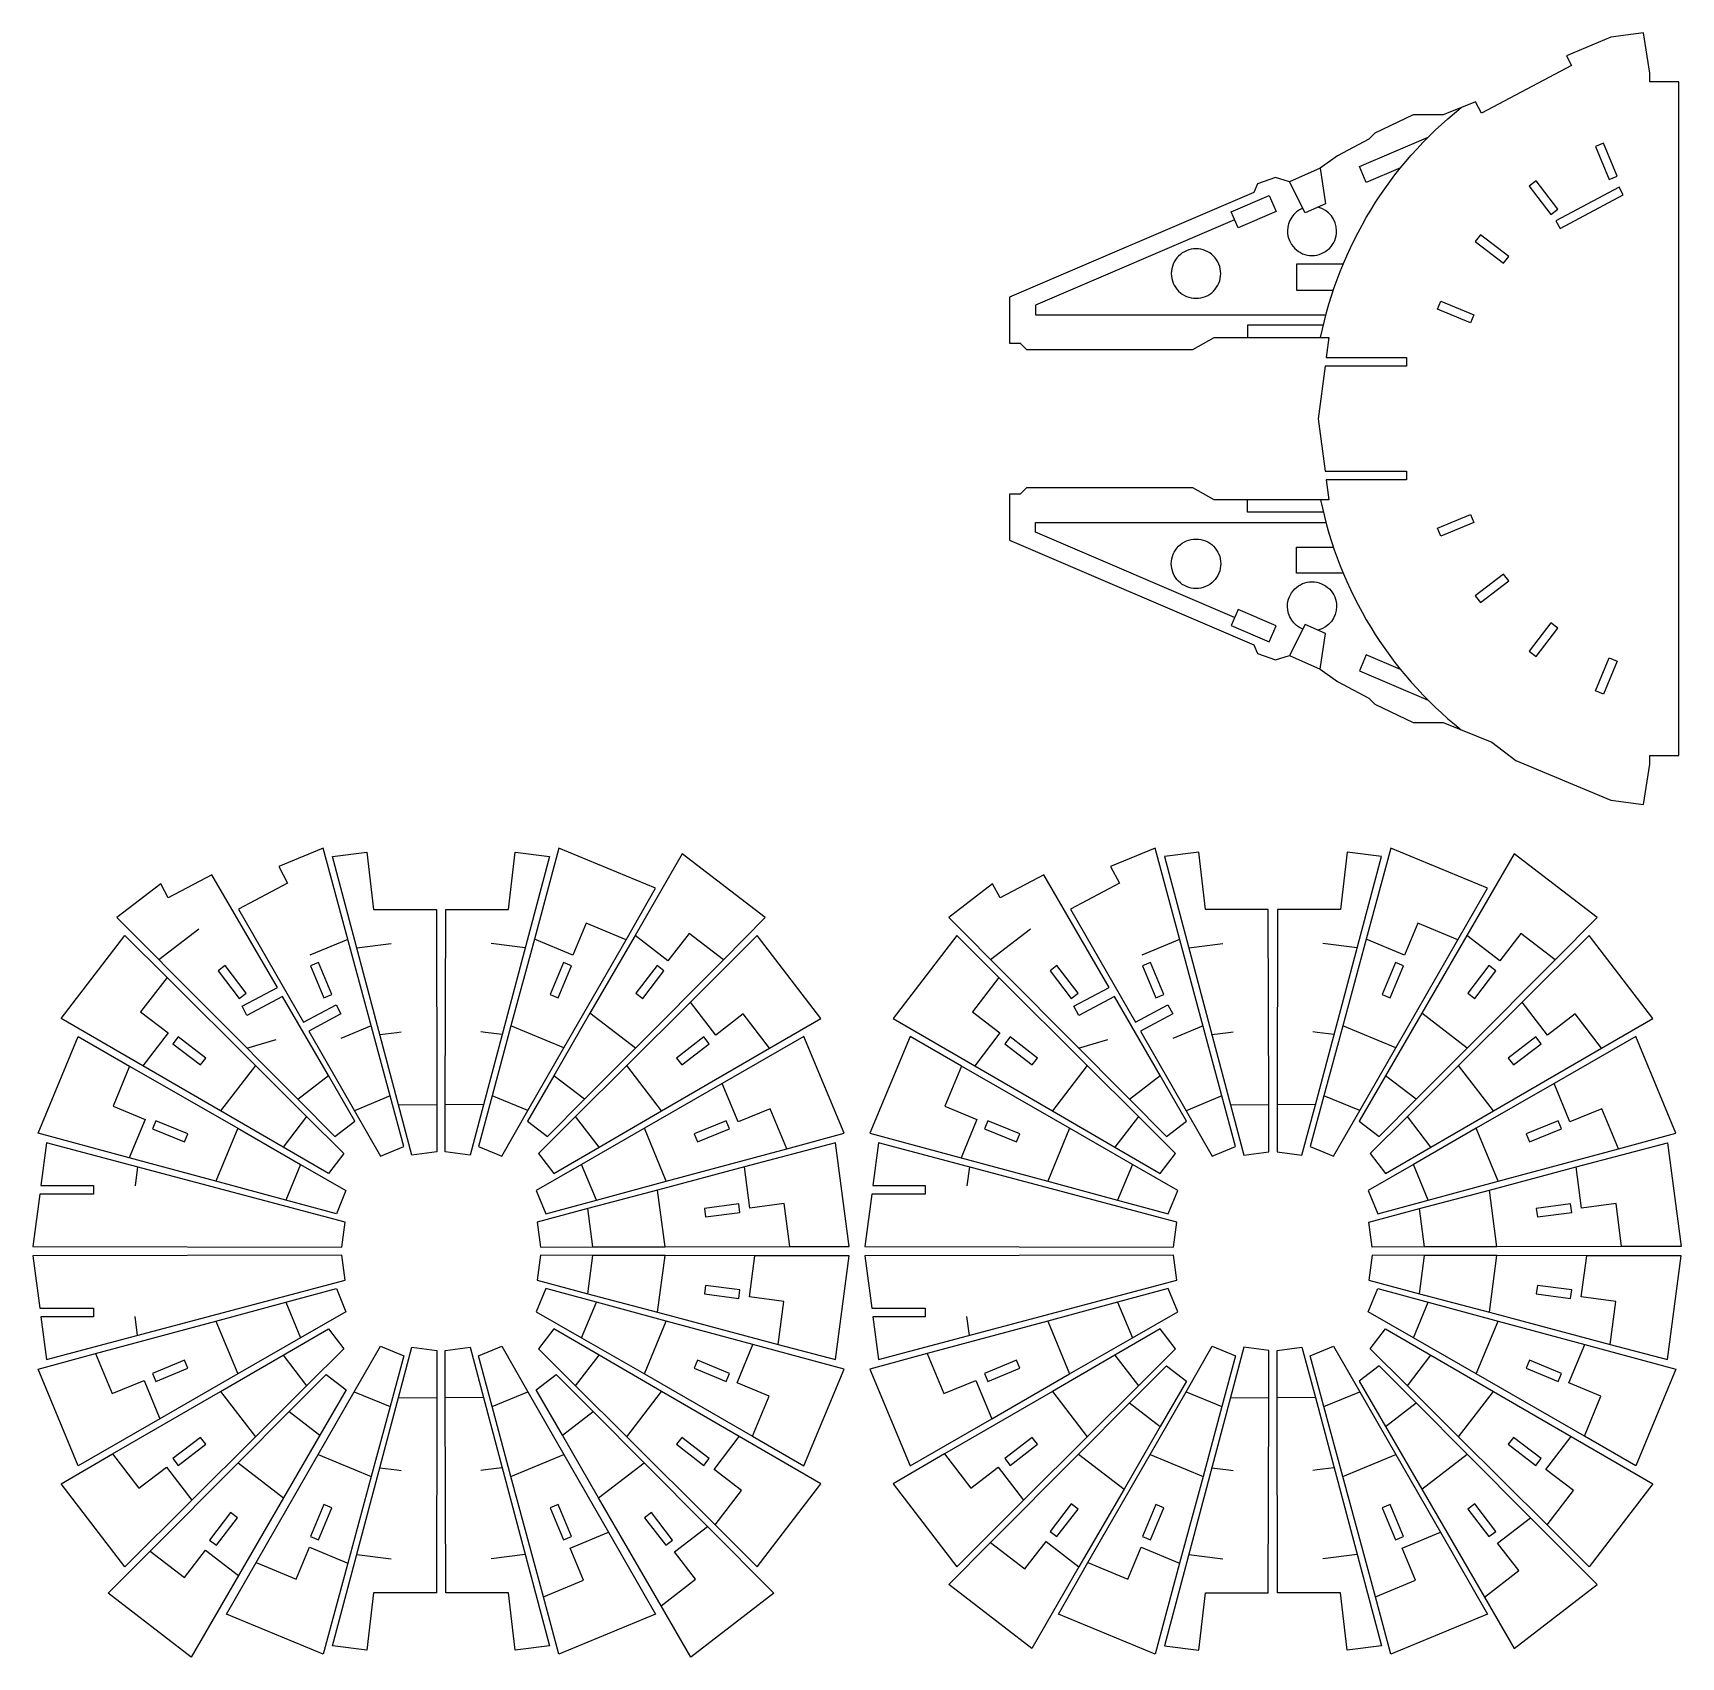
# Model space of a CAD drawing. Extents: x -120 to 0, y 0 to 48.
# Drawn here: x -119.74 to -72.19, y 0.28 to 47.13 of the extents above; entities that cross this region are included whole.
import ezdxf

# ---------------------------------------------------------------- set-up
doc = ezdxf.new("R2010")
doc.units = 0
doc.header["$MEASUREMENT"] = 0
doc.layers.add('CUT', color=18, linetype='CONTINUOUS')
doc.layers.add('ENGRAVE', color=1, linetype='CONTINUOUS')

msp = doc.modelspace()

# ---------------------------------------------------------------- linework, layer by layer
at = {"layer": 'CUT'}
for points in [[(-91.566, 32.494), (-84.517, 29.479), (-84.411, 29.23), (-83.891, 29.041), (-83.491, 29.164), (-82.599, 28.778), (-82.101, 28.416), (-81.199, 27.938), (-81.027, 27.762), (-79.914, 27.236), (-79.053, 27.236), (-77.651, 26.665), (-76.961, 26.136), (-74.214, 24.998), (-73.27, 24.874), (-73.087, 26.034), (-73.087, 26.284), (-72.25, 26.284), (-72.25, 45.716), (-73.087, 45.716), (-73.087, 45.966), (-73.27, 47.126), (-74.214, 47.002), (-75.498, 46.47), (-75.349, 46.191), (-77.945, 44.811), (-78.122, 45.143), (-79.053, 44.764), (-79.914, 44.764), (-81.027, 44.238), (-81.199, 44.062), (-82.101, 43.584), (-82.599, 43.222), (-83.491, 42.836), (-83.891, 42.959), (-84.411, 42.77), (-84.517, 42.521), (-91.566, 39.506), (-91.566, 38.178), (-91.258, 38.178), (-91.074, 37.993), (-86.276, 37.993), (-85.66, 38.338), (-82.348, 38.338), (-82.424, 37.763), (-80.108, 37.763), (-80.108, 37.513), (-82.457, 37.513), (-82.656, 36), (-82.457, 34.485), (-80.108, 34.485), (-80.108, 34.237), (-82.424, 34.237), (-82.348, 33.662), (-85.66, 33.662), (-86.276, 34.007), (-91.074, 34.007), (-91.258, 33.822), (-91.566, 33.822)], [(-74.654, 43.854), (-74.261, 42.904), (-74.03, 42.999), (-74.423, 43.949)], [(-76.571, 42.709), (-75.945, 41.893), (-75.747, 42.046), (-76.373, 42.861)], [(-75.68, 41.485), (-73.859, 42.453), (-73.976, 42.674), (-75.798, 41.705)], [(-78.127, 41.107), (-77.311, 40.481), (-77.159, 40.68), (-77.975, 41.306)], [(-78.265, 38.764), (-79.215, 39.157), (-79.119, 39.388), (-78.17, 38.995)], [(-78.265, 33.236), (-78.17, 33.005), (-79.119, 32.612), (-79.215, 32.843)], [(-78.127, 30.893), (-77.975, 30.694), (-77.159, 31.32), (-77.311, 31.519)], [(-76.571, 29.291), (-76.373, 29.139), (-75.747, 29.954), (-75.945, 30.107)], [(-74.654, 28.146), (-74.261, 29.096), (-74.03, 29.001), (-74.423, 28.051)], [(-113.809, 21.852), (-111.933, 18.589), (-110.995, 19.089), (-110.856, 18.828), (-111.785, 18.332), (-110.466, 16.037), (-109.714, 14.729), (-109.043, 15.007), (-109.436, 16.463), (-111.366, 23.61), (-112.649, 23.079), (-112.396, 22.605)], [(-108.804, 14.755), (-109.191, 16.21), (-111.094, 23.366), (-110.105, 23.496), (-109.914, 21.844), (-108.098, 21.841), (-108.087, 16.212), (-108.084, 14.849)], [(-107.846, 14.849), (-107.843, 16.212), (-107.832, 21.841), (-106.016, 21.844), (-105.825, 23.496), (-104.836, 23.366), (-106.738, 16.21), (-107.126, 14.755)], [(-106.886, 15.007), (-106.215, 14.729), (-105.461, 16.041), (-104.422, 17.85), (-102.628, 20.97), (-101.775, 22.455), (-104.564, 23.61), (-105.273, 20.983), (-105.948, 18.482), (-106.492, 16.468)], [(-105.475, 15.735), (-104.899, 15.293), (-103.831, 16.365), (-102.359, 17.843), (-99.819, 20.392), (-98.61, 21.606), (-101.005, 23.444), (-102.37, 21.09), (-103.67, 18.849), (-104.716, 17.044)], [(-89.809, 21.852), (-87.933, 18.589), (-86.995, 19.089), (-86.856, 18.828), (-87.785, 18.332), (-86.466, 16.037), (-85.714, 14.729), (-85.043, 15.007), (-85.436, 16.463), (-87.366, 23.61), (-88.649, 23.079), (-88.396, 22.605)], [(-84.804, 14.755), (-84.084, 14.849), (-84.087, 16.212), (-84.098, 21.841), (-85.914, 21.844), (-86.105, 23.496), (-87.094, 23.366), (-85.191, 16.21)], [(-83.846, 14.849), (-83.126, 14.755), (-82.738, 16.21), (-80.836, 23.366), (-81.825, 23.496), (-82.016, 21.844), (-83.832, 21.841), (-83.843, 16.212)], [(-82.886, 15.007), (-82.215, 14.729), (-81.461, 16.041), (-80.422, 17.85), (-78.628, 20.97), (-77.775, 22.455), (-80.564, 23.61), (-81.273, 20.983), (-81.948, 18.482), (-82.492, 16.468)], [(-81.475, 15.735), (-80.899, 15.293), (-79.831, 16.365), (-78.359, 17.843), (-75.819, 20.392), (-74.61, 21.606), (-77.005, 23.444), (-78.37, 21.09), (-79.67, 18.849), (-80.716, 17.044)], [(-117.32, 21.606), (-112.102, 16.368), (-111.031, 15.293), (-110.455, 15.735), (-111.216, 17.048), (-112.539, 19.329), (-113.566, 18.786), (-113.705, 19.048), (-112.688, 19.586), (-114.576, 22.842), (-115.839, 22.175), (-116.052, 22.578)], [(-93.32, 21.606), (-88.102, 16.368), (-87.031, 15.293), (-86.455, 15.735), (-87.216, 17.048), (-88.539, 19.329), (-89.566, 18.786), (-89.705, 19.048), (-88.688, 19.586), (-90.576, 22.842), (-91.839, 22.175), (-92.052, 22.578)], [(-118.924, 18.695), (-117.086, 21.09), (-115.872, 19.881), (-113.323, 17.341), (-111.845, 15.869), (-110.773, 14.801), (-111.215, 14.225), (-112.524, 14.984), (-114.329, 16.03), (-116.57, 17.33)], [(-105.157, 14.801), (-104.715, 14.225), (-103.406, 14.984), (-101.601, 16.03), (-98.488, 17.836), (-97.006, 18.695), (-98.844, 21.09), (-100.772, 19.169), (-102.607, 17.341), (-104.085, 15.869)], [(-94.924, 18.695), (-92.57, 17.33), (-90.329, 16.03), (-88.524, 14.984), (-87.215, 14.225), (-86.773, 14.801), (-87.845, 15.869), (-89.323, 17.341), (-91.872, 19.881), (-93.086, 21.09)], [(-81.157, 14.801), (-80.715, 14.225), (-79.406, 14.984), (-77.601, 16.03), (-74.488, 17.836), (-73.006, 18.695), (-74.844, 21.09), (-76.772, 19.169), (-78.607, 17.341), (-80.085, 15.869)], [(-113.786, 19.275), (-113.588, 19.427), (-114.197, 20.221), (-114.395, 20.068)], [(-111.114, 19.385), (-111.497, 20.309), (-111.728, 20.213), (-111.345, 19.289)], [(-104.815, 19.385), (-104.585, 19.289), (-104.202, 20.213), (-104.433, 20.309)], [(-102.342, 19.427), (-102.144, 19.275), (-101.535, 20.068), (-101.733, 20.221)], [(-90.395, 20.068), (-89.786, 19.275), (-89.588, 19.427), (-90.197, 20.221)], [(-87.114, 19.385), (-87.497, 20.309), (-87.728, 20.213), (-87.345, 19.289)], [(-80.433, 20.309), (-80.815, 19.385), (-80.585, 19.289), (-80.202, 20.213)], [(-78.342, 19.427), (-78.144, 19.275), (-77.535, 20.068), (-77.733, 20.221)], [(-119.59, 15.386), (-118.435, 18.175), (-116.95, 17.322), (-113.83, 15.528), (-112.021, 14.489), (-110.709, 13.735), (-110.987, 13.064), (-112.448, 13.458), (-114.462, 14.002), (-116.963, 14.677)], [(-114.907, 17.358), (-114.755, 17.556), (-115.548, 18.165), (-115.701, 17.967)], [(-104.942, 13.064), (-103.482, 13.458), (-101.468, 14.002), (-97.993, 14.94), (-96.34, 15.386), (-97.495, 18.175), (-99.854, 16.819), (-102.1, 15.528), (-103.909, 14.489), (-105.22, 13.735)], [(-101.175, 17.556), (-101.023, 17.358), (-100.229, 17.967), (-100.381, 18.165)], [(-95.59, 15.386), (-92.963, 14.677), (-90.462, 14.002), (-88.448, 13.458), (-86.987, 13.064), (-86.709, 13.735), (-88.021, 14.489), (-89.83, 15.528), (-92.95, 17.322), (-94.435, 18.175)], [(-91.701, 17.967), (-90.907, 17.358), (-90.755, 17.556), (-91.548, 18.165)], [(-80.942, 13.064), (-79.482, 13.458), (-77.468, 14.002), (-73.993, 14.94), (-72.34, 15.386), (-73.495, 18.175), (-75.854, 16.819), (-78.1, 15.528), (-79.909, 14.489), (-81.22, 13.735)], [(-77.175, 17.556), (-77.023, 17.358), (-76.229, 17.967), (-76.381, 18.165)], [(-115.365, 15.134), (-115.269, 15.365), (-116.193, 15.748), (-116.289, 15.517)], [(-100.565, 15.134), (-99.641, 15.517), (-99.737, 15.748), (-100.661, 15.365)], [(-92.289, 15.517), (-91.365, 15.134), (-91.269, 15.365), (-92.193, 15.748)], [(-75.737, 15.748), (-76.661, 15.365), (-76.565, 15.134), (-75.641, 15.517)], [(-119.74, 12.121), (-110.829, 12.104), (-110.734, 12.824), (-119.346, 15.114), (-119.509, 13.879), (-117.996, 13.876), (-117.996, 13.626), (-119.541, 13.631)], [(-105.101, 12.104), (-103.588, 12.107), (-101.502, 12.111), (-97.903, 12.118), (-96.19, 12.121), (-96.584, 15.114), (-99.214, 14.415), (-101.717, 13.749), (-103.733, 13.213), (-105.195, 12.824)], [(-95.74, 12.121), (-86.829, 12.104), (-86.734, 12.824), (-95.346, 15.114), (-95.509, 13.879), (-93.996, 13.876), (-93.996, 13.626), (-95.541, 13.631)], [(-81.101, 12.104), (-81.195, 12.824), (-79.733, 13.213), (-77.717, 13.749), (-75.214, 14.415), (-72.584, 15.114), (-72.19, 12.121), (-73.903, 12.118), (-77.502, 12.111), (-79.588, 12.107)], [(-100.336, 12.972), (-99.345, 13.102), (-99.378, 13.35), (-100.369, 13.22)], [(-75.378, 13.35), (-76.369, 13.22), (-76.336, 12.972), (-75.345, 13.102)], [(-119.346, 8.856), (-110.734, 11.146), (-110.829, 11.866), (-119.74, 11.849), (-119.541, 10.339), (-117.996, 10.344), (-117.996, 10.094), (-119.509, 10.091)], [(-105.195, 11.146), (-103.733, 10.757), (-101.717, 10.221), (-98.239, 9.296), (-96.584, 8.856), (-96.19, 11.849), (-98.911, 11.854), (-101.502, 11.859), (-103.588, 11.863), (-105.101, 11.866)], [(-95.346, 8.856), (-86.734, 11.146), (-86.829, 11.866), (-95.74, 11.849), (-95.541, 10.339), (-93.996, 10.344), (-93.996, 10.094), (-95.509, 10.091)], [(-81.195, 11.146), (-79.733, 10.757), (-77.717, 10.221), (-74.239, 9.296), (-72.584, 8.856), (-72.19, 11.849), (-74.911, 11.854), (-77.502, 11.859), (-79.588, 11.863), (-81.101, 11.866)], [(-100.369, 10.75), (-99.378, 10.62), (-99.345, 10.868), (-100.336, 10.998)], [(-75.345, 10.868), (-76.336, 10.998), (-76.369, 10.75), (-75.378, 10.62)], [(-118.435, 5.795), (-119.59, 8.584), (-117.937, 9.03), (-114.462, 9.968), (-112.448, 10.512), (-110.987, 10.906), (-110.709, 10.235), (-112.021, 9.481), (-113.83, 8.442), (-116.076, 7.151)], [(-105.22, 10.235), (-103.909, 9.481), (-102.1, 8.442), (-98.98, 6.648), (-97.495, 5.795), (-96.34, 8.584), (-98.967, 9.293), (-101.468, 9.968), (-103.482, 10.512), (-104.942, 10.906)], [(-94.435, 5.795), (-92.076, 7.151), (-89.83, 8.442), (-88.021, 9.481), (-86.709, 10.235), (-86.987, 10.906), (-88.448, 10.512), (-90.462, 9.968), (-93.937, 9.03), (-95.59, 8.584)], [(-81.22, 10.235), (-80.942, 10.906), (-79.482, 10.512), (-77.468, 9.968), (-74.967, 9.293), (-72.34, 8.584), (-73.495, 5.795), (-74.98, 6.648), (-78.1, 8.442), (-79.909, 9.481)], [(-118.924, 5.275), (-117.442, 6.134), (-114.329, 7.94), (-112.524, 8.986), (-111.215, 9.745), (-110.773, 9.169), (-111.845, 8.101), (-113.323, 6.629), (-115.158, 4.8), (-117.086, 2.88)], [(-105.157, 9.169), (-104.085, 8.101), (-102.607, 6.629), (-100.057, 4.089), (-98.844, 2.88), (-97.006, 5.275), (-99.36, 6.64), (-101.601, 7.94), (-103.406, 8.986), (-104.715, 9.745)], [(-94.924, 5.275), (-93.086, 2.88), (-91.158, 4.8), (-89.323, 6.629), (-87.845, 8.101), (-86.773, 9.169), (-87.215, 9.745), (-88.524, 8.986), (-90.329, 7.94), (-93.442, 6.134)], [(-81.157, 9.169), (-80.715, 9.745), (-79.406, 8.986), (-77.601, 7.94), (-75.36, 6.64), (-73.006, 5.275), (-74.844, 2.88), (-76.057, 4.089), (-78.607, 6.629), (-80.085, 8.101)], [(-114.155, 1.515), (-113.302, 3), (-111.508, 6.12), (-110.468, 7.929), (-109.714, 9.24), (-109.043, 8.963), (-109.438, 7.502), (-109.982, 5.488), (-110.657, 2.987), (-111.366, 0.36)], [(-111.094, 0.604), (-109.191, 7.76), (-108.804, 9.215), (-108.084, 9.121), (-108.087, 7.758), (-108.098, 2.129), (-109.914, 2.126), (-110.105, 0.474)], [(-107.832, 2.129), (-107.843, 7.758), (-107.846, 9.121), (-107.126, 9.215), (-106.738, 7.76), (-104.836, 0.604), (-105.825, 0.474), (-106.016, 2.126)], [(-104.564, 0.36), (-105.01, 2.013), (-105.948, 5.488), (-106.492, 7.502), (-106.886, 8.963), (-106.215, 9.24), (-105.461, 7.929), (-104.422, 6.12), (-103.131, 3.874), (-101.775, 1.515)], [(-90.155, 1.515), (-89.302, 3), (-87.508, 6.12), (-86.468, 7.929), (-85.714, 9.24), (-85.043, 8.963), (-85.438, 7.502), (-85.982, 5.488), (-86.657, 2.987), (-87.366, 0.36)], [(-87.094, 0.604), (-86.105, 0.474), (-85.914, 2.126), (-84.098, 2.129), (-84.087, 7.758), (-84.084, 9.121), (-84.804, 9.215), (-85.191, 7.76)], [(-83.832, 2.129), (-83.843, 7.758), (-83.846, 9.121), (-83.126, 9.215), (-82.738, 7.76), (-80.836, 0.604), (-81.825, 0.474), (-82.016, 2.126)], [(-80.564, 0.36), (-81.01, 2.013), (-81.948, 5.488), (-82.492, 7.502), (-82.886, 8.963), (-82.215, 9.24), (-81.461, 7.929), (-80.422, 6.12), (-79.131, 3.874), (-77.775, 1.515)], [(-115.269, 8.605), (-115.365, 8.836), (-116.289, 8.453), (-116.193, 8.222)], [(-100.661, 8.605), (-99.737, 8.222), (-99.641, 8.453), (-100.565, 8.836)], [(-93.32, 2.364), (-92.111, 3.578), (-89.571, 6.127), (-88.099, 7.605), (-87.031, 8.677), (-86.455, 8.235), (-87.214, 6.926), (-88.26, 5.121), (-89.56, 2.88), (-90.925, 0.526)], [(-92.193, 8.222), (-91.269, 8.605), (-91.365, 8.836), (-92.289, 8.453)], [(-81.475, 8.235), (-80.716, 6.926), (-79.67, 5.121), (-77.864, 2.008), (-77.005, 0.526), (-74.61, 2.364), (-76.53, 4.292), (-78.359, 6.127), (-79.831, 7.605), (-80.899, 8.677)], [(-76.661, 8.605), (-75.737, 8.222), (-75.641, 8.453), (-76.565, 8.836)], [(-117.57, 2.114), (-116.361, 3.328), (-113.821, 5.877), (-112.349, 7.355), (-111.281, 8.427), (-110.705, 7.985), (-111.464, 6.676), (-112.51, 4.871), (-113.81, 2.63), (-115.175, 0.276)], [(-105.225, 7.985), (-104.649, 8.427), (-103.581, 7.355), (-102.109, 5.877), (-100.28, 4.042), (-98.36, 2.114), (-100.755, 0.276), (-101.614, 1.758), (-103.42, 4.871), (-104.466, 6.676)], [(-114.907, 6.612), (-115.701, 6.003), (-115.548, 5.805), (-114.755, 6.414)], [(-101.175, 6.414), (-100.381, 5.805), (-100.229, 6.003), (-101.023, 6.612)], [(-90.907, 6.612), (-91.701, 6.003), (-91.548, 5.805), (-90.755, 6.414)], [(-76.229, 6.003), (-77.023, 6.612), (-77.175, 6.414), (-76.381, 5.805)], [(-114.036, 4.445), (-114.645, 3.651), (-114.447, 3.499), (-113.838, 4.293)], [(-111.345, 4.681), (-111.728, 3.757), (-111.497, 3.661), (-111.114, 4.585)], [(-104.815, 4.585), (-104.433, 3.661), (-104.202, 3.757), (-104.585, 4.681)], [(-102.092, 4.293), (-101.483, 3.499), (-101.285, 3.651), (-101.894, 4.445)], [(-90.197, 3.749), (-89.588, 4.543), (-89.786, 4.695), (-90.395, 3.901)], [(-87.497, 3.661), (-87.114, 4.585), (-87.345, 4.681), (-87.728, 3.757)], [(-80.433, 3.661), (-80.202, 3.757), (-80.585, 4.681), (-80.815, 4.585)], [(-77.535, 3.901), (-78.144, 4.695), (-78.342, 4.543), (-77.733, 3.749)]]:
    msp.add_lwpolyline(points, close=True, dxfattribs=at)
for points in [[(-86.183, 40.899, 0.414214), (-86.897, 40.186, 0.414214), (-86.183, 39.472, 0.414214), (-85.47, 40.186, 0.414214)], [(-86.183, 31.101, -0.414214), (-86.897, 31.814, -0.414214), (-86.183, 32.528, -0.414214), (-85.47, 31.814, -0.414214)]]:
    msp.add_lwpolyline(points, format="xyb", close=True, dxfattribs=at)
at = {"layer": 'ENGRAVE'}
for points in [[(-82.589, 38.338, -0.175706), (-78.534, 44.975)], [(-83.102, 42.071, 0.305654), (-83.545, 41.414, 0.414214), (-82.836, 40.706, 0.414214), (-82.128, 41.414, 0.344622), (-82.666, 42.102)], [(-82.589, 33.662, 0.175706), (-78.534, 27.025)], [(-83.102, 29.929, -0.305654), (-83.545, 30.586, -0.414214), (-82.836, 31.294, -0.414214), (-82.128, 30.586, -0.344622), (-82.666, 29.898)]]:
    msp.add_lwpolyline(points, format="xyb", dxfattribs=at)
for points in [[(-80.283, 43.235), (-81.275, 42.811), (-81.471, 43.274), (-79.485, 44.123)], [(-82.599, 43.222), (-82.451, 42.201), (-83.032, 41.934), (-83.491, 42.836)], [(-85.069, 41.733), (-90.816, 39.276), (-90.816, 38.993), (-82.435, 38.993)], [(-83.285, 40.457), (-83.285, 39.707), (-82.22, 39.707)], [(-81.938, 40.457), (-83.285, 40.457)], [(-82.509, 38.699), (-84.7, 38.699), (-84.7, 38.338)], [(-82.509, 33.301), (-84.7, 33.301), (-84.7, 33.662)], [(-85.069, 30.267), (-90.816, 32.724), (-90.816, 33.007), (-82.435, 33.007)], [(-83.285, 31.543), (-83.285, 32.293), (-82.22, 32.293)], [(-81.938, 31.543), (-83.285, 31.543)], [(-82.599, 28.778), (-82.451, 29.799), (-83.032, 30.066), (-83.491, 29.164)], [(-80.283, 28.765), (-81.275, 29.189), (-81.471, 28.726), (-79.485, 27.877)], [(-102.628, 20.97), (-103.783, 21.448), (-104.166, 20.524), (-105.273, 20.983)], [(-78.628, 20.97), (-79.783, 21.448), (-80.166, 20.524), (-81.273, 20.983)], [(-116.112, 20.394), (-114.958, 21.28)], [(-110.656, 20.98), (-111.751, 20.527)], [(-99.819, 20.392), (-100.81, 21.153), (-101.419, 20.36), (-102.37, 21.09)], [(-92.112, 20.394), (-90.958, 21.28)], [(-86.656, 20.98), (-87.751, 20.527)], [(-75.819, 20.392), (-76.81, 21.153), (-77.419, 20.36), (-78.37, 21.09)], [(-110.394, 20.731), (-109.408, 20.861)], [(-105.536, 20.731), (-106.522, 20.861)], [(-86.394, 20.731), (-85.408, 20.861)], [(-81.536, 20.731), (-82.522, 20.861)], [(-115.872, 19.881), (-116.633, 18.889), (-115.84, 18.281), (-116.57, 17.33)], [(-91.872, 19.881), (-92.633, 18.889), (-91.84, 18.281), (-92.57, 17.33)], [(-98.488, 17.836), (-99.249, 18.827), (-100.042, 18.219), (-100.772, 19.169)], [(-74.488, 17.836), (-75.249, 18.827), (-76.042, 18.219), (-76.772, 19.169)], [(-102.359, 17.843), (-103.67, 18.849)], [(-78.359, 17.843), (-79.67, 18.849)], [(-113.572, 17.843), (-112.726, 18.094)], [(-109.982, 18.482), (-110.856, 18.12)], [(-109.74, 18.23), (-109.729, 18.231), (-109.244, 18.295), (-109.113, 18.312)], [(-106.19, 18.23), (-106.201, 18.231), (-106.686, 18.295), (-106.817, 18.312)], [(-104.422, 17.85), (-105.948, 18.482)], [(-89.572, 17.843), (-88.726, 18.094)], [(-85.982, 18.482), (-86.856, 18.12)], [(-85.74, 18.23), (-85.729, 18.231), (-85.244, 18.295), (-85.113, 18.312)], [(-82.19, 18.23), (-82.201, 18.231), (-82.686, 18.295), (-82.817, 18.312)], [(-80.422, 17.85), (-81.948, 18.482)], [(-116.95, 17.322), (-117.428, 16.167), (-116.504, 15.784), (-116.963, 14.677)], [(-113.323, 17.341), (-114.329, 16.03)], [(-101.601, 16.03), (-102.607, 17.341)], [(-92.95, 17.322), (-93.428, 16.167), (-92.504, 15.784), (-92.963, 14.677)], [(-89.323, 17.341), (-90.329, 16.03)], [(-77.601, 16.03), (-78.607, 17.341)], [(-112.102, 16.368), (-111.216, 17.048)], [(-103.831, 16.365), (-104.716, 17.044)], [(-97.993, 14.94), (-98.472, 16.095), (-99.395, 15.712), (-99.854, 16.819)], [(-88.102, 16.368), (-87.216, 17.048)], [(-79.831, 16.365), (-80.716, 17.044)], [(-73.993, 14.94), (-74.472, 16.095), (-75.395, 15.712), (-75.854, 16.819)], [(-109.436, 16.463), (-110.466, 16.037)], [(-109.191, 16.21), (-108.087, 16.212)], [(-106.738, 16.21), (-107.843, 16.212)], [(-105.461, 16.041), (-106.492, 16.468)], [(-85.436, 16.463), (-86.466, 16.037)], [(-85.191, 16.21), (-84.087, 16.212)], [(-82.738, 16.21), (-83.843, 16.212)], [(-81.461, 16.041), (-82.492, 16.468)], [(-111.845, 15.869), (-112.524, 14.984)], [(-103.406, 14.984), (-104.085, 15.869)], [(-87.845, 15.869), (-88.524, 14.984)], [(-79.406, 14.984), (-80.085, 15.869)], [(-113.83, 15.528), (-114.462, 14.002)], [(-101.468, 14.002), (-102.1, 15.528)], [(-89.83, 15.528), (-90.462, 14.002)], [(-77.468, 14.002), (-78.1, 15.528)], [(-116.721, 14.416), (-116.793, 13.874)], [(-112.021, 14.489), (-112.448, 13.458)], [(-103.482, 13.458), (-103.909, 14.489)], [(-97.903, 12.118), (-98.066, 13.357), (-99.057, 13.227), (-99.214, 14.415)], [(-92.721, 14.416), (-92.793, 13.874)], [(-88.021, 14.489), (-88.448, 13.458)], [(-79.482, 13.458), (-79.909, 14.489)], [(-73.903, 12.118), (-74.066, 13.357), (-75.057, 13.227), (-75.214, 14.415)], [(-101.502, 12.111), (-101.717, 13.749)], [(-77.502, 12.111), (-77.717, 13.749)], [(-103.588, 12.107), (-103.733, 13.213)], [(-79.588, 12.107), (-79.733, 13.213)], [(-103.733, 10.757), (-103.588, 11.863)], [(-101.717, 10.221), (-101.502, 11.859)], [(-98.239, 9.296), (-98.076, 10.535), (-99.067, 10.666), (-98.911, 11.854)], [(-79.733, 10.757), (-79.588, 11.863)], [(-77.717, 10.221), (-77.502, 11.859)], [(-74.239, 9.296), (-74.076, 10.535), (-75.067, 10.666), (-74.911, 11.854)], [(-112.448, 10.512), (-112.021, 9.481)], [(-103.909, 9.481), (-103.482, 10.512)], [(-88.448, 10.512), (-88.021, 9.481)], [(-79.909, 9.481), (-79.482, 10.512)], [(-116.721, 9.553), (-116.793, 10.096)], [(-92.721, 9.553), (-92.793, 10.096)], [(-114.462, 9.968), (-113.83, 8.442)], [(-102.1, 8.442), (-101.468, 9.968)], [(-90.462, 9.968), (-89.83, 8.442)], [(-78.1, 8.442), (-77.468, 9.968)], [(-98.98, 6.648), (-98.502, 7.803), (-99.425, 8.186), (-98.967, 9.293)], [(-74.98, 6.648), (-74.502, 7.803), (-75.425, 8.186), (-74.967, 9.293)], [(-117.937, 9.03), (-117.458, 7.875), (-116.534, 8.258), (-116.076, 7.151)], [(-112.524, 8.986), (-111.845, 8.101)], [(-104.085, 8.101), (-103.406, 8.986)], [(-93.937, 9.03), (-93.458, 7.875), (-92.534, 8.258), (-92.076, 7.151)], [(-88.524, 8.986), (-87.845, 8.101)], [(-80.085, 8.101), (-79.406, 8.986)], [(-114.329, 7.94), (-113.323, 6.629)], [(-110.468, 7.929), (-109.438, 7.502)], [(-109.191, 7.76), (-108.087, 7.758)], [(-106.738, 7.76), (-107.843, 7.758)], [(-106.492, 7.502), (-105.461, 7.929)], [(-102.607, 6.629), (-101.601, 7.94)], [(-90.329, 7.94), (-89.323, 6.629)], [(-86.468, 7.929), (-85.438, 7.502)], [(-85.191, 7.76), (-84.087, 7.758)], [(-82.738, 7.76), (-83.843, 7.758)], [(-82.492, 7.502), (-81.461, 7.929)], [(-78.607, 6.629), (-77.601, 7.94)], [(-112.349, 7.355), (-111.464, 6.676)], [(-104.466, 6.676), (-103.581, 7.355)], [(-88.099, 7.605), (-87.214, 6.926)], [(-80.716, 6.926), (-79.831, 7.605)], [(-100.057, 4.089), (-99.297, 5.08), (-100.09, 5.689), (-99.36, 6.64)], [(-76.057, 4.089), (-75.297, 5.08), (-76.09, 5.689), (-75.36, 6.64)], [(-117.442, 6.134), (-116.681, 5.143), (-115.888, 5.751), (-115.158, 4.8)], [(-113.821, 5.877), (-112.51, 4.871)], [(-111.508, 6.12), (-109.982, 5.488)], [(-109.74, 5.74), (-109.729, 5.739), (-109.244, 5.675), (-109.113, 5.658)], [(-106.19, 5.74), (-106.201, 5.739), (-106.686, 5.675), (-106.817, 5.658)], [(-105.948, 5.488), (-104.422, 6.12)], [(-103.42, 4.871), (-102.109, 5.877)], [(-93.442, 6.134), (-92.681, 5.143), (-91.888, 5.751), (-91.158, 4.8)], [(-89.571, 6.127), (-88.26, 5.121)], [(-87.508, 6.12), (-85.982, 5.488)], [(-85.74, 5.74), (-85.729, 5.739), (-85.244, 5.675), (-85.113, 5.658)], [(-82.19, 5.74), (-82.201, 5.739), (-82.686, 5.675), (-82.817, 5.658)], [(-81.948, 5.488), (-80.422, 6.12)], [(-79.67, 5.121), (-78.359, 6.127)], [(-77.864, 2.008), (-76.873, 2.769), (-77.481, 3.562), (-76.53, 4.292)], [(-105.01, 2.013), (-103.855, 2.492), (-104.238, 3.415), (-103.131, 3.874)], [(-101.614, 1.758), (-100.623, 2.519), (-101.231, 3.312), (-100.28, 4.042)], [(-81.01, 2.013), (-79.855, 2.492), (-80.238, 3.415), (-79.131, 3.874)], [(-116.361, 3.328), (-115.369, 2.567), (-114.761, 3.36), (-113.81, 2.63)], [(-113.302, 3), (-112.147, 2.522), (-111.764, 3.445), (-110.657, 2.987)], [(-92.111, 3.578), (-91.119, 2.817), (-90.511, 3.61), (-89.56, 2.88)], [(-89.302, 3), (-88.147, 2.522), (-87.764, 3.445), (-86.657, 2.987)], [(-110.394, 3.239), (-109.408, 3.109)], [(-105.536, 3.239), (-106.522, 3.109)], [(-86.394, 3.239), (-85.408, 3.109)], [(-81.536, 3.239), (-82.522, 3.109)]]:
    msp.add_lwpolyline(points, dxfattribs=at)
for points in [[(-85.169, 41.966), (-84.071, 42.436), (-83.875, 41.972), (-84.971, 41.503)], [(-85.169, 30.034), (-84.071, 29.564), (-83.875, 30.028), (-84.971, 30.497)]]:
    msp.add_lwpolyline(points, close=True, dxfattribs=at)

doc.saveas('drawing.dxf')
